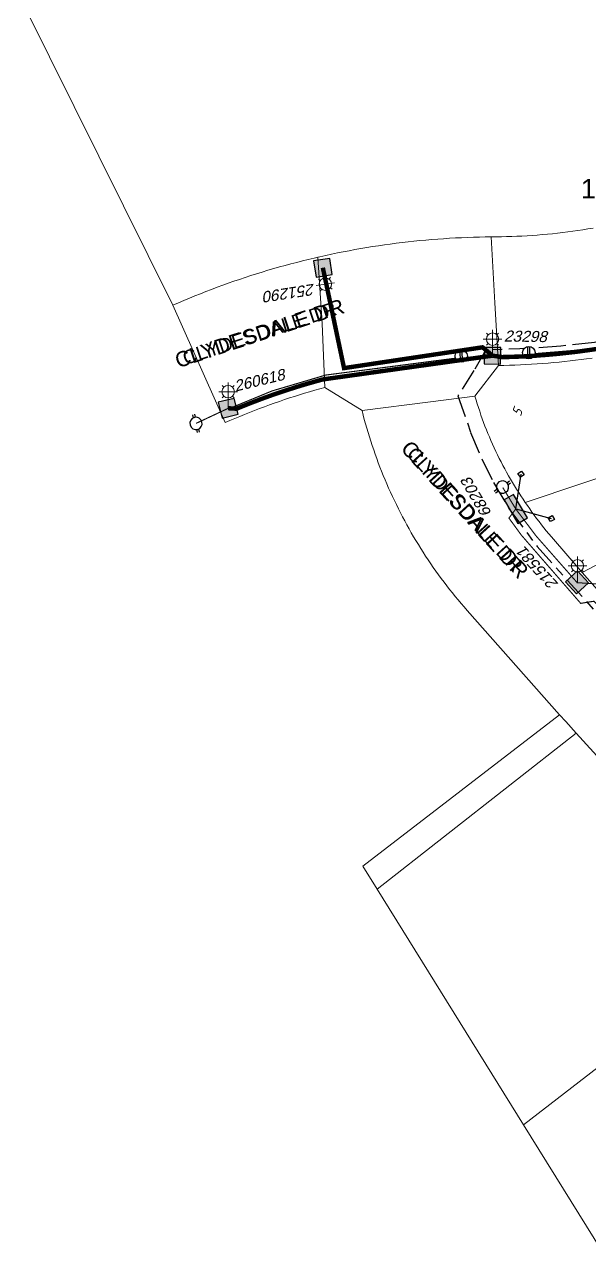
# Model space of a CAD drawing. Header units: metres. Extents: x 296308 to 298462, y 6229542 to 6231092.
# Drawn here: x 297066.7 to 297169, y 6230041.6 to 6230265.8 of the extents above; entities that cross this region are included whole.
import ezdxf
from ezdxf.enums import TextEntityAlignment as Align

# ---------------------------------------------------------------- set-up
doc = ezdxf.new("R2010")
doc.units = ezdxf.units.M
doc.linetypes.add('Cable Exist UG', pattern=[8.2, 4, -1.2, 1.8, -1.2])
doc.linetypes.add('IECLCENT', pattern=[15.5, 9.5, -2, 2, -2])
doc.layers.get('0').update_dxf_attribs({"color": 6})
doc.layers.add('Cadastre Land Parcels_SP_EXT', color=9, linetype='Continuous', lineweight=5)
doc.layers.add('Cadastre Roads_SP_EXT', color=94, linetype='Continuous', lineweight=15)
for name, color, linetype in [('Equip_LV_EXT', 7, 'Continuous'), ('Equip_SP_SL_EXT', 7, 'Continuous'), ('Mains_HV_EXT', 7, 'Continuous'), ('Mains_LV_EXT', 7, 'Continuous'), ('Mains_SL_EXT', 7, 'Continuous'), ('Notes_LV_MISC', 7, 'Continuous'), ('Notes_SP_MISC', 7, 'Continuous'), ('Services_SP_EXT', 7, 'Continuous'), ('Sub_SP_EXT', 7, 'Continuous'), ('SupportsUG_SP_LV_EXT', 7, 'Continuous'), ('SupportsUG_SP_LV_SL_EXT', 7, 'Continuous')]:
    doc.layers.add(name, color=color, linetype=linetype)
doc.styles.add('COLUMN_LABEL', font='arial.ttf')
doc.styles.add('iecARIAL', font='arial.ttf', dxfattribs={"height": 2})
doc.styles.add('ieISOCP', font='isocp.shx')
doc.styles.add('POLE_LABEL', font='arial.ttf')
doc.styles.get("Standard").update_dxf_attribs({"font": 'arial.ttf'})

# ---------------------------------------------------------------- blocks, each defined once
blk = doc.blocks.new('SUB_PADMOUNT_EXT')
for points in [[(0, 0), (-3.84, 1.92), (-3.84, -1.92)], [(0, 0), (3.84, 1.92), (3.84, -1.92)]]:
    blk.add_hatch(color=256).paths.add_polyline_path(points)
for p, q in [((3.84, 1.92), (-3.84, -1.92)), ((-3.84, 1.92), (3.84, -1.92))]:
    blk.add_line(p, q)
blk.add_lwpolyline([(-3.84, -1.92), (3.84, -1.92), (3.84, 1.92), (-3.84, 1.92)], close=True)
for tag, height, flags, p in [('ASSET_NUM', 3.5, 8, (2, 2)), ('STREET_CODE', 0.2, 9, (1.5, 0)), ('CONSTRUCTED_VOLTAGE', 0.2, 9, (1.5, -0.2)), ('OPERATING_VOLTAGE', 0.2, 9, (1.5, -0.6)), ('ORIENTATION', 0.2, 9, (1.5, -0.8)), ('OWNED_BY', 0.2, 9, (1.5, -1)), ('OPERATED_BY', 0.2, 9, (1.5, -1.2)), ('SECONDARY_VOLTAGE', 0.2, 9, (1.5, -1.6)), ('STATE', 0.2, 9, (1.5, -1.8)), ('SUBSTATION_TYPE', 0.2, 9, (1.5, -2.2)), ('NO_PHASES', 0.2, 9, (1.5, -0.4)), ('MAINTAINED_BY', 0.2, 9, (1.5, -1.4)), ('PARENT', 0.2, 9, (1.5, -2)), ('STREETNAME', 0.2, 9, (1.5, -3)), ('SUBURB', 0.2, 9, (1.5, -3.2)), ('Z', 0.2, 1, (1.5, -3.6)), ('USAGE', 0.2, 9, (1.5, -2.4)), ('LEGEND', 0.2, 9, (1.5, -2.6)), ('LOCATION', 0.2, 9, (1.5, -2.8)), ('NOTES', 0.2, 9, (1.5, -3.4))]:
    blk.add_attdef(tag, text='', height=height, dxfattribs=dict(flags=flags)).set_placement(p, align=Align.MIDDLE_LEFT)
blk = doc.blocks.new('COLUMN_EXT')
blk.add_hatch(color=256).paths.add_polyline_path([(-1.49, 1.48), (-1.49, -1.49), (1.48, -1.49), (1.48, 1.48)])
blk.add_lwpolyline([(-1.49, -1.49), (1.48, -1.49), (1.48, 1.48), (-1.49, 1.48)], close=True)
at = {"style": 'COLUMN_LABEL', "oblique": 15, "flags": 8}
blk.add_attdef('ASSET_NUM', text='', height=2, dxfattribs=at).set_placement((2, 2), align=Align.BOTTOM_LEFT)
at = {"flags": 9}
for tag, style, p in [('STRUCTURE_PLANT_NUMBER', 'POLE_LABEL', (1.81, 0.03)), ('STREET_CODE', 'COLUMN_LABEL', (1.81, -0.2))]:
    blk.add_attdef(tag, text='', height=0.2, dxfattribs=dict(at, style=style)).set_placement(p, align=Align.MIDDLE_LEFT)
at = {"flags": 1}
blk.add_attdef('Z', (1.81, -2.35), '', height=0.2, dxfattribs=at)
at = {"flags": 9}
for tag, p in [('COLUMN_TYPE', (1.81, -0.4)), ('OWNED_BY', (1.81, -0.6)), ('STATE', (1.81, -0.8)), ('USAGE', (1.81, -1)), ('STREETNAME', (1.81, -1.6)), ('SUBURB', (1.81, -1.8)), ('LEGEND', (1.81, -1.2)), ('LOCATION', (1.81, -1.4)), ('NOTES', (1.81, -2))]:
    blk.add_attdef(tag, text='', height=0.2, dxfattribs=at).set_placement(p, align=Align.MIDDLE_LEFT)
blk = doc.blocks.new('PILLAR_EXT')
blk.add_hatch(color=256).paths.add_polyline_path([(-2.475, 0.99), (-2.475, -0.99), (2.475, -0.99), (2.475, 0.99)])
blk.add_lwpolyline([(-2.475, -0.99), (2.475, -0.99), (2.475, 0.99), (-2.475, 0.99)], close=True)
at = {"style": 'iecARIAL', "oblique": 15, "flags": 8}
blk.add_attdef('ASSET_NUM', text='', height=2, dxfattribs=at).set_placement((1.5, 3.5), align=Align.BOTTOM_LEFT)
for tag, p, flags in [('OWNED_BY', (0, -0.2), 9), ('STATE', (0, -0.4), 9), ('SUPPORT_TYPE', (0, -0.6), 9), ('STREETNAME', (0, -1.8), 9), ('SUBURB', (0, -2), 1), ('USAGE', (0, -0.8), 9), ('LEGEND', (0, -1), 9), ('LOCATION', (0, -1.2), 9), ('NOTES', (0, -1.4), 9), ('PARENT', (0, -1.6), 9)]:
    blk.add_attdef(tag, p, '', height=0.2, dxfattribs=dict(flags=flags))
blk = doc.blocks.new('*U169')
at = {"lineweight": 15}
for p, q in [((0, 1.75), (0, 6.25)), ((-2.25, 4), (2.25, 4)), ((-1.46, 5.46), (-1.06, 5.06)), ((1.46, 5.46), (1.06, 5.06)), ((-1.46, 2.54), (-1.06, 2.94)), ((0, 0), (0, 2.5)), ((1.46, 2.54), (1.06, 2.94))]:
    blk.add_line(p, q, dxfattribs=at)
blk.add_circle((0, 4), 1.5, dxfattribs=at)
at = {"style": 'iecARIAL', "oblique": 15, "flags": 9}
blk.add_attdef('ASSET_NUM', text='', height=2, dxfattribs=at).set_placement((1.5, 1.5), align=Align.BOTTOM_RIGHT)
for tag, p, height, flags in [('OPERATING_VOLTAGE', (0.98, -1.65), 0.2, 9), ('ORIENTATION', (0.98, -1.85), 0.2, 9), ('OWNED_BY', (0.98, -2.05), 0.2, 9), ('STATE', (0.98, -2.25), 0.2, 9), ('CONSTRUCTED_VOLTAGE', (0.98, -0.65), 0.2, 9), ('CONTROL_TYPE', (0.98, -0.85), 0.2, 9), ('LANTERN_PURPOSE', (0.98, -1.05), 0.2, 9), ('LANTERN_TYPE', (0.98, -1.25), 0.2, 9), ('NO_PHASES', (0.98, -1.45), 0.2, 9), ('USAGE', (0.98, -2.45), 0.2, 9), ('CEXIST', (0.98, -2.65), 0.2, 9), ('CNEW', (0.98, -2.85), 0.2, 9), ('CNUMBER', (0.98, -3.05), 0.2, 9), ('LNUMBER', (2.18, -3.25), 2.5, 8), ('CREMOVE', (0.98, -3.25), 0.2, 9), ('CREPLACE', (0.98, -3.45), 0.2, 9), ('LKINGHEIGHT', (0.98, -3.65), 0.2, 9), ('LBRACKET', (0.98, -3.85), 0.2, 9), ('LBRACKETVOCAB', (0.98, -4.05), 0.2, 9), ('LCATEGORY', (0.98, -4.25), 0.2, 9), ('LCHARGE1', (0.98, -4.45), 0.2, 9), ('LCHARGE1PERCENT', (0.98, -4.65), 0.2, 9), ('LCHARGE2', (0.98, -4.85), 0.2, 9), ('LCHARGE2PERCENT', (0.98, -5.05), 0.2, 9), ('LCHARGE3', (0.98, -5.25), 0.2, 9), ('LCHARGE3PERCENT', (0.98, -5.45), 0.2, 9), ('LEXIST', (0.98, -5.65), 0.2, 9), ('LLAMP', (0.98, -5.85), 0.2, 9), ('LLAMPVOCAB', (0.98, -6.05), 0.2, 9), ('LMAST', (0.98, -6.25), 0.2, 9), ('LMASTVOCAB', (0.98, -6.45), 0.2, 9), ('LNEW', (0.98, -6.65), 0.2, 9), ('LANTNUMBER', (0.98, -6.85), 0.2, 9), ('LOUTREACH', (0.98, -7.25), 0.2, 9), ('LOUTREACHVOCAB', (0.98, -7.45), 0.2, 9), ('LRATECODE', (0.98, -7.65), 0.2, 9), ('LREMOVE', (0.98, -7.85), 0.2, 9), ('LREPLACE', (0.98, -8.05), 0.2, 9), ('LTYPE', (0.98, -8.25), 0.2, 9), ('LTYPEVOCAB', (0.98, -8.45), 0.2, 9), ('LEGEND', (0.98, -8.65), 0.2, 9), ('LOCATION', (0.98, -8.85), 0.2, 9), ('NOTES', (0.98, -9.05), 0.2, 9), ('STREETNAME', (0.98, -9.25), 0.2, 9), ('SUBURB', (0.98, -9.45), 0.2, 1)]:
    blk.add_attdef(tag, p, '', height=height, dxfattribs=dict(flags=flags))
blk = doc.blocks.new('CCP_EXT')
at = {"flags": 9}
for tag, p in [('STATE', (0, -1.8)), ('NOTES', (0, -2))]:
    blk.add_attdef(tag, text='', height=0.2, dxfattribs=at).set_placement(p, align=Align.MIDDLE_LEFT)
blk.add_wipeout([(0, 0.57), (0.57, 0), (0, -0.57), (-0.57, 0)])
blk.add_lwpolyline([(-0.57, 0), (0, 0.57), (0.57, 0), (0, -0.57), (-0.57, 0)])
at = {"flags": 1}
blk.add_attdef('Z', (0, 0), '', height=0.2, dxfattribs=at)
at = {"flags": 9}
for tag, p in [('CCP_TYPE', (0, 0)), ('CONSTRUCTED_VOLTAGE', (0, -0.2)), ('OPERATING_VOLTAGE', (0, -0.6)), ('ORIENTATION', (0, -0.8)), ('OWNED_BY', (0, -1)), ('NO_PHASES', (0, -0.4)), ('USAGE', (0, -1.2)), ('LEGEND', (0, -1.4)), ('LIFE_SUPPORT', (0, -1.6))]:
    blk.add_attdef(tag, text='', height=0.2, dxfattribs=at).set_placement(p, align=Align.MIDDLE_LEFT)
blk = doc.blocks.new('LV_UG_LINKS_OPEN_EXT')
for p, q in [((-0.25, 1.47), (-0.25, 2.22)), ((0.25, 1.47), (0.25, 2.22)), ((-0.25, -1.47), (-0.25, -2.22)), ((0.25, -1.47), (0.25, -2.22))]:
    blk.add_line(p, q)
at = {"flags": 9}
for tag, p in [('ACTUAL_STATUS', (0, 0)), ('CONSTRUCTED_VOLTAGE', (0, -0.2)), ('OPERATING_VOLTAGE', (0, -0.6)), ('ORIENTATION', (0, -0.8)), ('STATE', (0, -1)), ('SWITCH_TYPE', (0, -1.2)), ('NO_PHASES', (0, -0.4)), ('USAGE', (0, -1.4)), ('NOTES', (0, -1.6))]:
    blk.add_attdef(tag, text='', height=0.2, dxfattribs=at).set_placement(p, align=Align.MIDDLE_LEFT)
at = {"flags": 1}
blk.add_attdef('Z', (0, 0), '', height=0.2, dxfattribs=at)
blk.add_wipeout([(-0.25, 1.47), (-0.43, 1.43), (-0.61, 1.36), (-0.77, 1.28), (-0.93, 1.17), (-1.07, 1.05), (-1.19, 0.9), (-1.29, 0.75), (-1.38, 0.58), (-1.44, 0.4), (-1.48, 0.22), (-1.49, 0.03), (-1.49, -0.16), (-1.45, -0.34), (-1.4, -0.52), (-1.32, -0.69), (-1.23, -0.85), (-1.11, -1), (-0.98, -1.13), (-0.83, -1.24), (-0.66, -1.34), (-0.49, -1.41), (-0.31, -1.46), (-0.13, -1.49), (0.06, -1.49), (0.25, -1.47), (0.43, -1.43), (0.61, -1.36), (0.77, -1.28), (0.93, -1.17), (1.07, -1.05), (1.19, -0.9), (1.29, -0.75), (1.38, -0.58), (1.44, -0.4), (1.48, -0.22), (1.49, -0.03), (1.49, 0.16), (1.45, 0.34), (1.4, 0.52), (1.32, 0.69), (1.23, 0.85), (1.11, 1), (0.98, 1.13), (0.83, 1.24), (0.66, 1.34), (0.49, 1.41), (0.31, 1.46), (0.13, 1.49), (-0.06, 1.49)])
blk.add_lwpolyline([(0, -1.49, 1), (0, 1.49, 1)], format="xyb", close=True)
blk = doc.blocks.new('LV_UG_LINKS_CLOSED_EXT')
blk.add_wipeout([(-1.06, 1.06), (-1.18, 0.92), (-1.29, 0.76), (-1.37, 0.59), (-1.43, 0.42), (-1.48, 0.23), (-1.49, 0.05), (-1.49, -0.14), (-1.46, -0.33), (-1.41, -0.51), (-1.33, -0.68), (-1.24, -0.84), (-1.12, -0.99), (-0.99, -1.12), (-0.84, -1.24), (-0.68, -1.33), (-0.51, -1.41), (-0.33, -1.46), (-0.14, -1.49), (0.05, -1.49), (0.23, -1.48), (0.42, -1.43), (0.59, -1.37), (0.76, -1.29), (0.92, -1.18), (1.06, -1.06), (1.18, -0.92), (1.29, -0.76), (1.37, -0.59), (1.43, -0.42), (1.48, -0.23), (1.49, -0.05), (1.49, 0.14), (1.46, 0.33), (1.41, 0.51), (1.33, 0.68), (1.24, 0.84), (1.12, 0.99), (0.99, 1.12), (0.84, 1.24), (0.68, 1.33), (0.51, 1.41), (0.33, 1.46), (0.14, 1.49), (-0.05, 1.49), (-0.23, 1.48), (-0.42, 1.43), (-0.59, 1.37), (-0.76, 1.29), (-0.92, 1.18)])
for p, q in [((-0.25, -1.48), (-0.25, 1.48)), ((0.25, -1.48), (0.25, 1.48))]:
    blk.add_line(p, q)
blk.add_circle((0, 0), 1.5)
at = {"flags": 9}
for tag, p in [('ACTUAL_STATUS', (0, 0)), ('CONSTRUCTED_VOLTAGE', (0, -0.2)), ('OPERATING_VOLTAGE', (0, -0.6)), ('ORIENTATION', (0, -0.8)), ('STATE', (0, -1)), ('SWITCH_TYPE', (0, -1.2)), ('NO_PHASES', (0, -0.4)), ('USAGE', (0, -1.4)), ('NOTES', (0, -1.6))]:
    blk.add_attdef(tag, text='', height=0.2, dxfattribs=at).set_placement(p, align=Align.MIDDLE_LEFT)
at = {"flags": 1}
blk.add_attdef('Z', (0, 0), '', height=0.2, dxfattribs=at)

msp = doc.modelspace()

# ---------------------------------------------------------------- linework, layer by layer
at = {"layer": 'Cadastre Land Parcels_SP_EXT', "linetype": 'Continuous'}
for points in [[(297175.77, 6230036.53), (297157.11, 6230066.55), (297130.56, 6230109.23), (297127.97, 6230113.38), (297163.63, 6230140.82), (297146.87, 6230159.74), (297146.32, 6230160.36), (297145.79, 6230160.98), (297145.26, 6230161.62), (297144.73, 6230162.25), (297144.21, 6230162.9), (297143.7, 6230163.54), (297143.19, 6230164.19), (297142.69, 6230164.85), (297142.2, 6230165.51), (297141.71, 6230166.18), (297141.23, 6230166.85), (297140.75, 6230167.52), (297140.28, 6230168.2), (297139.82, 6230168.89), (297139.36, 6230169.58), (297138.91, 6230170.27), (297138.47, 6230170.97), (297138.04, 6230171.67), (297137.61, 6230172.37), (297137.19, 6230173.08), (297136.77, 6230173.8), (297136.36, 6230174.51), (297135.96, 6230175.24), (297135.57, 6230175.96), (297135.18, 6230176.69), (297134.8, 6230177.42), (297134.42, 6230178.16), (297134.06, 6230178.9), (297133.7, 6230179.64), (297133.34, 6230180.39), (297133, 6230181.14), (297132.66, 6230181.89), (297132.33, 6230182.65), (297132.01, 6230183.41), (297131.69, 6230184.17), (297131.38, 6230184.94), (297131.08, 6230185.71), (297130.79, 6230186.48), (297130.5, 6230187.25), (297130.22, 6230188.03), (297129.95, 6230188.81), (297129.68, 6230189.59), (297129.43, 6230190.38), (297129.18, 6230191.16), (297128.93, 6230191.95), (297128.7, 6230192.74), (297128.47, 6230193.54), (297128.25, 6230194.33), (297128.04, 6230195.13), (297127.84, 6230195.93), (297121.12, 6230200.13), (297120.19, 6230199.88), (297119.27, 6230199.62), (297118.35, 6230199.36), (297117.43, 6230199.08), (297116.51, 6230198.8), (297115.59, 6230198.51), (297114.68, 6230198.22), (297113.77, 6230197.92), (297112.86, 6230197.61), (297111.95, 6230197.29), (297111.05, 6230196.97), (297110.15, 6230196.64), (297109.25, 6230196.3), (297108.35, 6230195.96), (297107.46, 6230195.61), (297106.57, 6230195.25), (297105.68, 6230194.88), (297104.79, 6230194.51), (297103.91, 6230194.13), (297103.03, 6230193.75), (297093.58, 6230215.02), (297066.74, 6230269.05)], [(297066.74, 6230269.05), (297093.58, 6230215.02), (297094.57, 6230215.45), (297095.57, 6230215.88), (297096.56, 6230216.3), (297097.56, 6230216.7), (297098.56, 6230217.11), (297099.57, 6230217.5), (297100.58, 6230217.89), (297101.59, 6230218.27), (297102.6, 6230218.64), (297103.62, 6230219), (297104.64, 6230219.36), (297105.66, 6230219.71), (297106.68, 6230220.05), (297107.71, 6230220.39), (297108.74, 6230220.71), (297109.77, 6230221.03), (297110.8, 6230221.35), (297111.84, 6230221.65), (297112.88, 6230221.95), (297113.92, 6230222.24), (297114.96, 6230222.52), (297116.01, 6230222.79), (297117.05, 6230223.05), (297118.1, 6230223.31), (297119.15, 6230223.56), (297119.82, 6230223.72), (297120.21, 6230223.81), (297121.26, 6230224.04), (297122.32, 6230224.27), (297123.37, 6230224.49), (297124.43, 6230224.7), (297125.49, 6230224.9), (297126.55, 6230225.1), (297127.62, 6230225.28), (297128.68, 6230225.46), (297129.75, 6230225.64), (297130.82, 6230225.8), (297131.89, 6230225.95), (297132.96, 6230226.1), (297134.03, 6230226.24), (297135.1, 6230226.38), (297136.17, 6230226.5), (297137.24, 6230226.62), (297138.32, 6230226.73), (297139.39, 6230226.83), (297140.47, 6230226.92), (297141.55, 6230227), (297142.62, 6230227.08), (297143.7, 6230227.15), (297144.78, 6230227.21), (297145.86, 6230227.26), (297146.94, 6230227.31), (297148.02, 6230227.35), (297149.09, 6230227.37), (297150.17, 6230227.4), (297151.25, 6230227.41), (297152.18, 6230227.41), (297153.11, 6230227.43), (297154.03, 6230227.45), (297154.96, 6230227.48), (297155.88, 6230227.51), (297156.81, 6230227.56), (297157.73, 6230227.61), (297158.66, 6230227.67), (297159.58, 6230227.74), (297160.5, 6230227.81), (297161.42, 6230227.89), (297162.35, 6230227.98), (297163.27, 6230228.08), (297164.19, 6230228.19), (297165.1, 6230228.3), (297166.02, 6230228.42), (297166.94, 6230228.56), (297167.85, 6230228.69), (297168.77, 6230228.84), (297169.68, 6230228.99)], [(297169.51, 6230205.46), (297168.52, 6230205.32), (297167.52, 6230205.19), (297166.53, 6230205.06), (297165.53, 6230204.94), (297164.54, 6230204.83), (297163.54, 6230204.73), (297162.54, 6230204.64), (297161.54, 6230204.55), (297160.54, 6230204.47), (297159.54, 6230204.4), (297158.54, 6230204.33), (297157.54, 6230204.28), (297156.54, 6230204.23), (297155.54, 6230204.18), (297154.54, 6230204.15), (297153.54, 6230204.12), (297152.54, 6230204.1), (297148.3, 6230198.52), (297148.5, 6230197.84), (297148.71, 6230197.16), (297148.93, 6230196.48), (297149.15, 6230195.81), (297149.38, 6230195.13), (297149.62, 6230194.46), (297149.86, 6230193.79), (297150.11, 6230193.13), (297150.37, 6230192.46), (297150.64, 6230191.8), (297150.91, 6230191.15), (297151.19, 6230190.49), (297151.48, 6230189.84), (297151.77, 6230189.19), (297152.07, 6230188.55), (297152.38, 6230187.91), (297152.7, 6230187.27), (297153.02, 6230186.63), (297153.35, 6230186), (297153.68, 6230185.37), (297154.03, 6230184.75), (297154.37, 6230184.13), (297154.73, 6230183.51), (297155.09, 6230182.9), (297155.46, 6230182.29), (297155.84, 6230181.69), (297156.22, 6230181.09), (297156.61, 6230180.49), (297157, 6230179.9), (297157.41, 6230179.31), (297178.13, 6230186.24)], [(297200.32, 6230099.9), (297157.11, 6230066.55), (297175.77, 6230036.53)]]:
    msp.add_lwpolyline(points, dxfattribs=at)
for points in [[(297189.08, 6230177.86), (297198.27, 6230182.7), (297199.48, 6230183.34), (297194.76, 6230191.8), (297178.13, 6230186.24), (297157.41, 6230179.31), (297157.81, 6230178.72), (297158.21, 6230178.13), (297158.62, 6230177.55), (297159.04, 6230176.97), (297159.47, 6230176.4), (297159.9, 6230175.83), (297160.33, 6230175.26), (297160.78, 6230174.7), (297161.22, 6230174.15), (297161.68, 6230173.6), (297162.14, 6230173.05), (297167.73, 6230166.63), (297189.08, 6230177.86)], [(297197.62, 6230166.46), (297189.08, 6230177.86), (297167.73, 6230166.63), (297179.71, 6230153.03), (297197.62, 6230166.46)], [(297200.32, 6230099.9), (297199.69, 6230100.69), (297199.06, 6230101.48), (297198.42, 6230102.27), (297197.77, 6230103.04), (297197.12, 6230103.82), (297196.46, 6230104.59), (297195.8, 6230105.35), (297195.13, 6230106.11), (297194.45, 6230106.86), (297193.77, 6230107.61), (297175.36, 6230127.91), (297166.65, 6230137.52), (297130.56, 6230109.23), (297157.11, 6230066.55), (297200.32, 6230099.9)]]:
    msp.add_lwpolyline(points, close=True, dxfattribs=at)
at = {"layer": 'Cadastre Roads_SP_EXT', "linetype": 'Continuous'}
msp.add_lwpolyline([(297169.68, 6230228.99), (297168.77, 6230228.84), (297167.85, 6230228.69), (297166.94, 6230228.56), (297166.02, 6230228.42), (297165.1, 6230228.3), (297164.19, 6230228.19), (297163.27, 6230228.08), (297162.35, 6230227.98), (297161.42, 6230227.89), (297160.5, 6230227.81), (297159.58, 6230227.74), (297158.66, 6230227.67), (297157.73, 6230227.61), (297156.81, 6230227.56), (297155.88, 6230227.51), (297154.96, 6230227.48), (297154.03, 6230227.45), (297153.11, 6230227.43), (297152.18, 6230227.41), (297151.25, 6230227.41), (297151.91, 6230215.48), (297152.54, 6230204.1), (297153.54, 6230204.12), (297154.54, 6230204.15), (297155.54, 6230204.18), (297156.54, 6230204.23), (297157.54, 6230204.28), (297158.54, 6230204.33), (297159.54, 6230204.4), (297160.54, 6230204.47), (297161.54, 6230204.55), (297162.54, 6230204.64), (297163.54, 6230204.73), (297164.54, 6230204.83), (297165.53, 6230204.94), (297166.53, 6230205.06), (297167.52, 6230205.19), (297168.52, 6230205.32), (297169.51, 6230205.46)], dxfattribs=at)
for points in [[(297103.91, 6230194.13), (297104.79, 6230194.51), (297105.68, 6230194.88), (297106.57, 6230195.25), (297107.46, 6230195.61), (297108.35, 6230195.96), (297109.25, 6230196.3), (297110.15, 6230196.64), (297111.05, 6230196.97), (297111.95, 6230197.29), (297112.86, 6230197.61), (297113.77, 6230197.92), (297114.68, 6230198.22), (297115.59, 6230198.51), (297116.51, 6230198.8), (297117.43, 6230199.08), (297118.35, 6230199.36), (297119.27, 6230199.62), (297120.19, 6230199.88), (297121.12, 6230200.13), (297120.63, 6230211.68), (297119.82, 6230223.72), (297119.15, 6230223.56), (297118.1, 6230223.31), (297117.05, 6230223.05), (297116.01, 6230222.79), (297114.96, 6230222.52), (297113.92, 6230222.24), (297112.88, 6230221.95), (297111.84, 6230221.65), (297110.8, 6230221.35), (297109.77, 6230221.03), (297108.74, 6230220.71), (297107.71, 6230220.39), (297106.68, 6230220.05), (297105.66, 6230219.71), (297104.64, 6230219.36), (297103.62, 6230219), (297102.6, 6230218.64), (297101.59, 6230218.27), (297100.58, 6230217.89), (297099.57, 6230217.5), (297098.56, 6230217.11), (297097.56, 6230216.7), (297096.56, 6230216.3), (297095.57, 6230215.88), (297094.57, 6230215.45), (297093.58, 6230215.02), (297103.03, 6230193.75), (297103.91, 6230194.13)], [(297166.65, 6230137.52), (297164.76, 6230139.59), (297163.63, 6230140.82), (297127.97, 6230113.38), (297130.56, 6230109.23), (297166.65, 6230137.52)]]:
    msp.add_lwpolyline(points, close=True, dxfattribs=at)
at = {"layer": 'Mains_LV_EXT', "linetype": 'IECLCENT', "lineweight": 30, "ltscale": 0.5, "const_width": 0.2, "flags": 128}
for points in [[(297157.65, 6230206.13), (297167.68, 6230206.95), (297175.13, 6230208.1), (297179.05, 6230208.97)], [(297103.68, 6230196.26), (297111.53, 6230199.49), (297121.26, 6230202.37), (297145.42, 6230205.51)], [(297151.49, 6230205.88), (297145.42, 6230205.51)], [(297151.49, 6230205.88), (297157.61, 6230206.06)]]:
    msp.add_lwpolyline(points, dxfattribs=at)
at = {"layer": 'Mains_SL_EXT', "linetype": 'Cable Exist UG'}
for points in [[(297151.49, 6230205.88), (297149.67, 6230207.4), (297124.58, 6230203.63), (297120.74, 6230221.81)], [(297169.29, 6230206.94), (297168.31, 6230206.81), (297167.33, 6230206.67), (297166.35, 6230206.55), (297165.36, 6230206.44), (297164.38, 6230206.33), (297163.39, 6230206.22), (297162.41, 6230206.13), (297161.42, 6230206.04), (297160.43, 6230205.97), (297159.44, 6230205.89), (297158.45, 6230205.83), (297157.46, 6230205.77), (297156.47, 6230205.72), (297155.48, 6230205.68), (297154.49, 6230205.65), (297153.5, 6230205.62), (297153.24, 6230205.62), (297151.5, 6230205.88)], [(297151.44, 6230205.88), (297120.73, 6230201.58), (297120.73, 6230201.58), (297119.8, 6230201.33), (297118.86, 6230201.06), (297117.93, 6230200.8), (297116.99, 6230200.52), (297116.06, 6230200.23), (297115.14, 6230199.94), (297114.21, 6230199.65), (297113.29, 6230199.34), (297112.37, 6230199.03), (297111.45, 6230198.71), (297110.54, 6230198.38), (297109.62, 6230198.05), (297108.71, 6230197.7), (297107.81, 6230197.36), (297106.9, 6230197), (297106, 6230196.64), (297105.11, 6230196.27), (297103.59, 6230196.36)]]:
    msp.add_lwpolyline(points, dxfattribs=at)
at = {"layer": 'Services_SP_EXT'}
msp.add_lwpolyline([(297166.77, 6230164.81), (297173.36, 6230164.36)], dxfattribs=at)

# ---------------------------------------------------------------- block references
at = {"layer": 'Equip_SP_SL_EXT', "xscale": 0.75, "yscale": 0.75, "zscale": 0.75, "rotation": 188.7736090349519}
msp.add_blockref('*U169', (297120.74, 6230221.81), dxfattribs=at)
at = {"layer": 'Equip_SP_SL_EXT', "xscale": 0.75, "yscale": 0.75, "zscale": 0.75}
for p in [(297151.49, 6230205.88), (297103.59, 6230196.36), (297166.86, 6230164.81)]:
    msp.add_blockref('*U169', p, dxfattribs=at)
at = {"layer": 'Notes_LV_MISC'}
ref = msp.add_blockref('COLUMN_EXT', (297120.74, 6230221.81), dxfattribs=dict(at, rotation=188.7736090349519))
ref.add_attrib('ASSET_NUM', '251290', dxfattribs={"layer": '0', "height": 2, "rotation": 188.7736, "style": 'COLUMN_LABEL', "oblique": 15}).set_placement((297119.07, 6230219.52), align=Align.BOTTOM_LEFT)
ref = msp.add_blockref('COLUMN_EXT', (297103.59, 6230196.36), dxfattribs=dict(at, rotation=13.60847501544114))
ref.add_attrib('ASSET_NUM', '260618', dxfattribs={"layer": '0', "height": 2, "rotation": 13.6085, "style": 'COLUMN_LABEL', "oblique": 15}).set_placement((297105.06, 6230198.78), align=Align.BOTTOM_LEFT)
ref = msp.add_blockref('COLUMN_EXT', (297166.77, 6230164.81), dxfattribs=dict(at, rotation=132.1013078884669))
ref.add_attrib('ASSET_NUM', '215581', dxfattribs={"layer": '0', "height": 2, "rotation": 132.1013, "style": 'COLUMN_LABEL', "oblique": 15}).set_placement((297163.95, 6230164.95), align=Align.BOTTOM_LEFT)
at = {"layer": 'Sub_SP_EXT'}
ref = msp.add_blockref('SUB_PADMOUNT_EXT', (297179.07, 6230233.09), dxfattribs=at)
ref.add_attrib('ASSET_NUM', '13397', dxfattribs={"layer": '0', "height": 3.5}).set_placement((297181.07, 6230233.34), align=Align.BOTTOM_RIGHT)
at = {"layer": 'SupportsUG_SP_LV_EXT'}
ref = msp.add_blockref('PILLAR_EXT', (297155.69, 6230178.11), dxfattribs=dict(at, rotation=120.4716289625086))
ref.add_attrib('ASSET_NUM', '68203', dxfattribs={"layer": '0', "height": 2, "rotation": 120.4716, "style": 'iecARIAL', "oblique": 15}).set_placement((297151.91, 6230177.63), align=Align.BOTTOM_LEFT)
at = {"layer": 'SupportsUG_SP_LV_SL_EXT'}
ref = msp.add_blockref('COLUMN_EXT', (297120.74, 6230221.81), dxfattribs=dict(at, rotation=188.7736090349519))
ref.add_attrib('ASSET_NUM', '251290', dxfattribs={"layer": '0', "height": 2, "rotation": 188.7736, "style": 'COLUMN_LABEL', "oblique": 15}).set_placement((297119.07, 6230219.52), align=Align.BOTTOM_LEFT)
ref = msp.add_blockref('COLUMN_EXT', (297151.49, 6230205.88), dxfattribs=dict(at, rotation=359.1242476040165))
ref.add_attrib('ASSET_NUM', '23298', dxfattribs={"layer": '0', "height": 2, "rotation": 359.1242, "style": 'COLUMN_LABEL', "oblique": 15}).set_placement((297153.52, 6230207.85), align=Align.BOTTOM_LEFT)
ref = msp.add_blockref('COLUMN_EXT', (297103.59, 6230196.36), dxfattribs=dict(at, rotation=13.60847501544114))
ref.add_attrib('ASSET_NUM', '260618', dxfattribs={"layer": '0', "height": 2, "rotation": 13.6085, "style": 'COLUMN_LABEL', "oblique": 15}).set_placement((297105.06, 6230198.78), align=Align.BOTTOM_LEFT)
ref = msp.add_blockref('COLUMN_EXT', (297166.77, 6230164.81), dxfattribs=dict(at, rotation=132.1013078884669))
ref.add_attrib('ASSET_NUM', '215581', dxfattribs={"layer": '0', "height": 2, "rotation": 132.1013, "style": 'COLUMN_LABEL', "oblique": 15}).set_placement((297163.95, 6230164.95), align=Align.BOTTOM_LEFT)

# ---------------------------------------------------------------- texts
at = {"layer": 'Cadastre Land Parcels_SP_EXT', "style": 'ieISOCP', "oblique": 15}
msp.add_text('5', height=1.8, rotation=68.29, dxfattribs=at).set_placement((297156.57, 6230194.8))
at = {"layer": 'Cadastre Roads_SP_EXT'}
msp.add_text('CLYDESDALE DR', height=2.75, rotation=18.3733, dxfattribs=at).set_placement((297109.28, 6230209.94), align=Align.MIDDLE_CENTER)
at = {"layer": 'Notes_LV_MISC'}
msp.add_text('CLYDESDALE DR', height=2.5, rotation=18.3733, dxfattribs=at).set_placement((297109.28, 6230209.94), align=Align.MIDDLE_CENTER)

# ---------------------------------------------------------------- next in the draw order: block references
at = {"layer": 'Equip_LV_EXT', "xscale": 0.75, "yscale": 0.75, "zscale": 0.75, "rotation": 194.1135576559341}
msp.add_blockref('LV_UG_LINKS_OPEN_EXT', (297097.76, 6230193.61), dxfattribs=at)
at = {"layer": 'Services_SP_EXT'}
for p, rotation in [((297156.64, 6230184.41), 79.71407202467722), ((297162.13, 6230176.37), 344.3840170202764)]:
    msp.add_blockref('CCP_EXT', p, dxfattribs=dict(at, rotation=rotation))

# ---------------------------------------------------------------- next in the draw order: linework, layer by layer
at = {"layer": 'Cadastre Roads_SP_EXT', "linetype": 'Continuous'}
msp.add_lwpolyline([(297179.71, 6230153.03), (297167.73, 6230166.63), (297162.14, 6230173.05), (297161.68, 6230173.6), (297161.22, 6230174.15), (297160.78, 6230174.7), (297160.33, 6230175.26), (297159.9, 6230175.83), (297159.47, 6230176.4), (297159.04, 6230176.97), (297158.62, 6230177.55), (297158.21, 6230178.13), (297157.81, 6230178.72), (297157.41, 6230179.31), (297157, 6230179.9), (297156.61, 6230180.49), (297156.22, 6230181.09), (297155.84, 6230181.69), (297155.46, 6230182.29), (297155.09, 6230182.9), (297154.73, 6230183.51), (297154.37, 6230184.13), (297154.03, 6230184.75), (297153.68, 6230185.37), (297153.35, 6230186), (297153.02, 6230186.63), (297152.7, 6230187.27), (297152.38, 6230187.91), (297152.07, 6230188.55), (297151.77, 6230189.19), (297151.48, 6230189.84), (297151.19, 6230190.49), (297150.91, 6230191.15), (297150.64, 6230191.8), (297150.37, 6230192.46), (297150.11, 6230193.13), (297149.86, 6230193.79), (297149.62, 6230194.46), (297149.38, 6230195.13), (297149.15, 6230195.81), (297148.93, 6230196.48), (297148.71, 6230197.16), (297148.5, 6230197.84), (297148.3, 6230198.52), (297140.27, 6230197.51), (297127.84, 6230195.93), (297128.04, 6230195.13), (297128.25, 6230194.33), (297128.47, 6230193.54), (297128.7, 6230192.74), (297128.93, 6230191.95), (297129.18, 6230191.16), (297129.43, 6230190.38), (297129.68, 6230189.59), (297129.95, 6230188.81), (297130.22, 6230188.03), (297130.5, 6230187.25), (297130.79, 6230186.48), (297131.08, 6230185.71), (297131.38, 6230184.94), (297131.69, 6230184.17), (297132.01, 6230183.41), (297132.33, 6230182.65), (297132.66, 6230181.89), (297133, 6230181.14), (297133.34, 6230180.39), (297133.7, 6230179.64), (297134.06, 6230178.9), (297134.42, 6230178.16), (297134.8, 6230177.42), (297135.18, 6230176.69), (297135.57, 6230175.96), (297135.96, 6230175.24), (297136.36, 6230174.51), (297136.77, 6230173.8), (297137.19, 6230173.08), (297137.61, 6230172.37), (297138.04, 6230171.67), (297138.47, 6230170.97), (297138.91, 6230170.27), (297139.36, 6230169.58), (297139.82, 6230168.89), (297140.28, 6230168.2), (297140.75, 6230167.52), (297141.23, 6230166.85), (297141.71, 6230166.18), (297142.2, 6230165.51), (297142.69, 6230164.85), (297143.19, 6230164.19), (297143.7, 6230163.54), (297144.21, 6230162.9), (297144.73, 6230162.25), (297145.26, 6230161.62), (297145.79, 6230160.98), (297146.32, 6230160.36), (297146.87, 6230159.74), (297163.63, 6230140.82), (297164.76, 6230139.59), (297166.65, 6230137.52), (297175.36, 6230127.91)], dxfattribs=at)
at = {"layer": 'Mains_LV_EXT', "linetype": 'IECLCENT', "lineweight": 30, "ltscale": 0.5, "const_width": 0.2, "flags": 128}
for points in [[(297103.69, 6230196.39), (297097.76, 6230193.61)], [(297155.69, 6230178.11), (297154.45, 6230176.46), (297156.71, 6230173.36), (297167.45, 6230161.01), (297169.86, 6230161.4), (297191.78, 6230136.9), (297191.46, 6230134.1), (297200.24, 6230124.29), (297205.25, 6230119.09), (297207.96, 6230119.58)], [(297155.69, 6230178.11), (297159.39, 6230173.2), (297166.77, 6230164.81)]]:
    msp.add_lwpolyline(points, dxfattribs=at)
at = {"layer": 'Services_SP_EXT'}
msp.add_lwpolyline([(297155.69, 6230178.11), (297162.13, 6230176.37)], dxfattribs=at)

# ---------------------------------------------------------------- next in the draw order: texts
at = {"layer": 'Cadastre Roads_SP_EXT'}
msp.add_text('CLYDESDALE DR', height=2.75, rotation=312.242, dxfattribs=at).set_placement((297146.48, 6230178.01), align=Align.MIDDLE_CENTER)

# ---------------------------------------------------------------- next in the draw order: block references
at = {"layer": 'Equip_LV_EXT', "xscale": 0.75, "yscale": 0.75, "zscale": 0.75, "rotation": 124.5872843566001}
msp.add_blockref('LV_UG_LINKS_OPEN_EXT', (297153.28, 6230182.08), dxfattribs=at)

# ---------------------------------------------------------------- next in the draw order: linework, layer by layer
at = {"layer": 'Mains_HV_EXT', "linetype": 'Cable Exist UG'}
msp.add_lwpolyline([(297183.89, 6230211.14), (297175.34, 6230209.2), (297169.95, 6230208.28), (297163.88, 6230207.62), (297158.41, 6230207.19), (297150.29, 6230206.92), (297148.12, 6230203.21), (297145.22, 6230198.63), (297147.51, 6230191.99), (297149.59, 6230187.01), (297151.65, 6230182.93), (297154.55, 6230178.03), (297159.57, 6230171.33), (297198.31, 6230127.88), (297202.94, 6230122.73), (297204.21, 6230121.5), (297209.31, 6230116.56), (297216.19, 6230111.49)], dxfattribs=at)
at = {"layer": 'Mains_LV_EXT', "linetype": 'IECLCENT', "lineweight": 30, "ltscale": 0.5, "const_width": 0.2, "flags": 128}
msp.add_lwpolyline([(297155.69, 6230178.11), (297153.34, 6230181.98)], dxfattribs=at)
at = {"layer": 'Services_SP_EXT'}
msp.add_lwpolyline([(297155.69, 6230178.11), (297156.64, 6230184.41)], dxfattribs=at)

# ---------------------------------------------------------------- next in the draw order: block references
at = {"layer": 'Notes_LV_MISC'}
ref = msp.add_blockref('PILLAR_EXT', (297155.69, 6230178.11), dxfattribs=dict(at, rotation=120.4716289625086))
ref.add_attrib('ASSET_NUM', '68203', dxfattribs={"layer": '0', "height": 2, "rotation": 120.4716, "style": 'iecARIAL', "oblique": 15}).set_placement((297151.91, 6230177.63), align=Align.BOTTOM_LEFT)

# ---------------------------------------------------------------- next in the draw order: texts
msp.add_text('CLYDESDALE DR', height=2.5, rotation=312.242, dxfattribs=at).set_placement((297146.48, 6230178.01), align=Align.MIDDLE_CENTER)

# ---------------------------------------------------------------- next in the draw order: block references
at = {"layer": 'Equip_LV_EXT'}
for p, xscale, yscale, zscale, rotation in [((297145.81, 6230205.81), 0.7500000000000001, 0.7500000000000001, 0.7500000000000001, 4.975001506654647), ((297158.05, 6230206.43), 0.75, 0.75, 0.75, 0.5786330465163608)]:
    msp.add_blockref('LV_UG_LINKS_CLOSED_EXT', p, dxfattribs=dict(at, xscale=xscale, yscale=yscale, zscale=zscale, rotation=rotation))

# ---------------------------------------------------------------- next in the draw order: linework, layer by layer
at = {"layer": 'Notes_SP_MISC', "const_width": 0.8}
for points in [[(297151.49, 6230205.88), (297149.67, 6230207.4), (297124.58, 6230203.63), (297120.74, 6230221.81)], [(297170.27, 6230207.09), (297169.29, 6230206.94), (297168.31, 6230206.81), (297167.33, 6230206.67), (297166.35, 6230206.55), (297165.36, 6230206.44), (297164.38, 6230206.33), (297163.39, 6230206.22), (297162.41, 6230206.13), (297161.42, 6230206.04), (297160.43, 6230205.97), (297159.44, 6230205.89), (297158.45, 6230205.83), (297157.46, 6230205.77), (297156.47, 6230205.72), (297155.48, 6230205.68), (297154.49, 6230205.65), (297153.5, 6230205.62), (297153.24, 6230205.62), (297151.5, 6230205.88)], [(297151.44, 6230205.88), (297120.73, 6230201.58), (297120.73, 6230201.58), (297119.8, 6230201.33), (297118.86, 6230201.06), (297117.93, 6230200.8), (297116.99, 6230200.52), (297116.06, 6230200.23), (297115.14, 6230199.94), (297114.21, 6230199.65), (297113.29, 6230199.34), (297112.37, 6230199.03), (297111.45, 6230198.71), (297110.54, 6230198.38), (297109.62, 6230198.05), (297108.71, 6230197.7), (297107.81, 6230197.36), (297106.9, 6230197), (297106, 6230196.64), (297105.11, 6230196.27), (297103.59, 6230196.36)]]:
    msp.add_lwpolyline(points, dxfattribs=at)

# ---------------------------------------------------------------- next in the draw order: block references
at = {"layer": 'Notes_LV_MISC'}
ref = msp.add_blockref('COLUMN_EXT', (297151.49, 6230205.88), dxfattribs=dict(at, rotation=359.1242476040165))
ref.add_attrib('ASSET_NUM', '23298', dxfattribs={"layer": '0', "height": 2, "rotation": 359.1242, "style": 'COLUMN_LABEL', "oblique": 15}).set_placement((297153.52, 6230207.85), align=Align.BOTTOM_LEFT)

doc.saveas('drawing.dxf')
